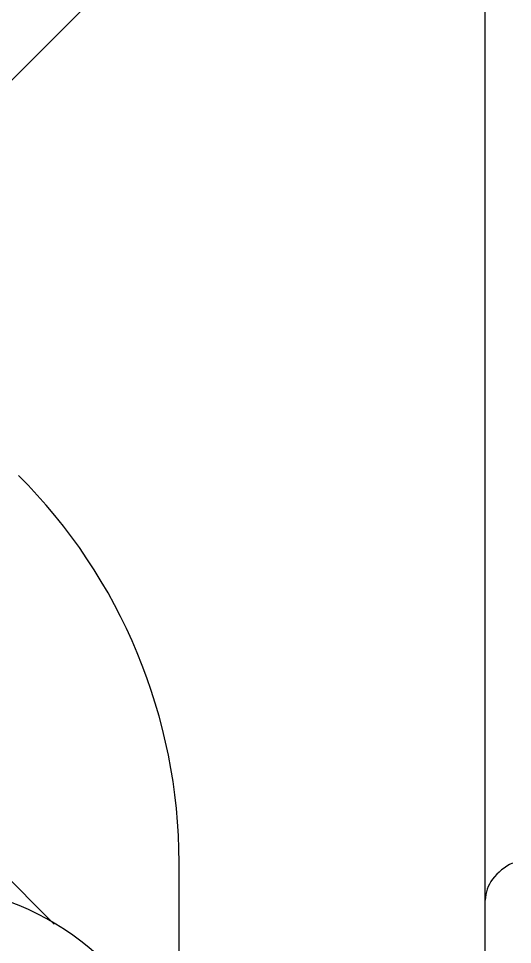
# Model space of a CAD drawing. Extents: x 4995099 to 5303443, y 4627657 to 4889583.
# Drawn here: x 5061438 to 5061715, y 4737423 to 4737941 of the extents above; entities that cross this region are included whole.
import ezdxf

# ---------------------------------------------------------------- set-up
doc = ezdxf.new("R2010")
doc.units = 0
doc.header["$LTSCALE"] = 1000
doc.header["$MEASUREMENT"] = 0
doc.layers.get('0').update_dxf_attribs({"color": 4, "linetype": 'CONTINUOUS'})

msp = doc.modelspace()

# ---------------------------------------------------------------- linework, layer by layer
for p, q in [((5061699.31, 4737302.9), (5061699.31, 4740730.48)), ((5061480.94, 4737953.42), (5061426.73, 4737899.21)), ((5061458.1, 4737434.16), (5061025.58, 4737866.68)), ((5061527.96, 4737340.34), (5061527.94, 4737468.64))]:
    msp.add_line(p, q)
for centre, radius, start, end in [((5061221.28, 4737468.59), 306.66, 0.0086, 45), ((5061379.75, 4737302.9), 153.33, 0, 135)]:
    msp.add_arc(centre, radius, start, end)
msp.add_open_spline([(5061714.54, 4737468.28), (5061710.25, 4737466.15), (5061702.74, 4737460.68), (5061699.31, 4737451.68), (5061699.31, 4737447.57)], degree=3, knots=[0, 0, 0, 0, 0.538137, 1, 1, 1, 1])

doc.saveas('drawing.dxf')
